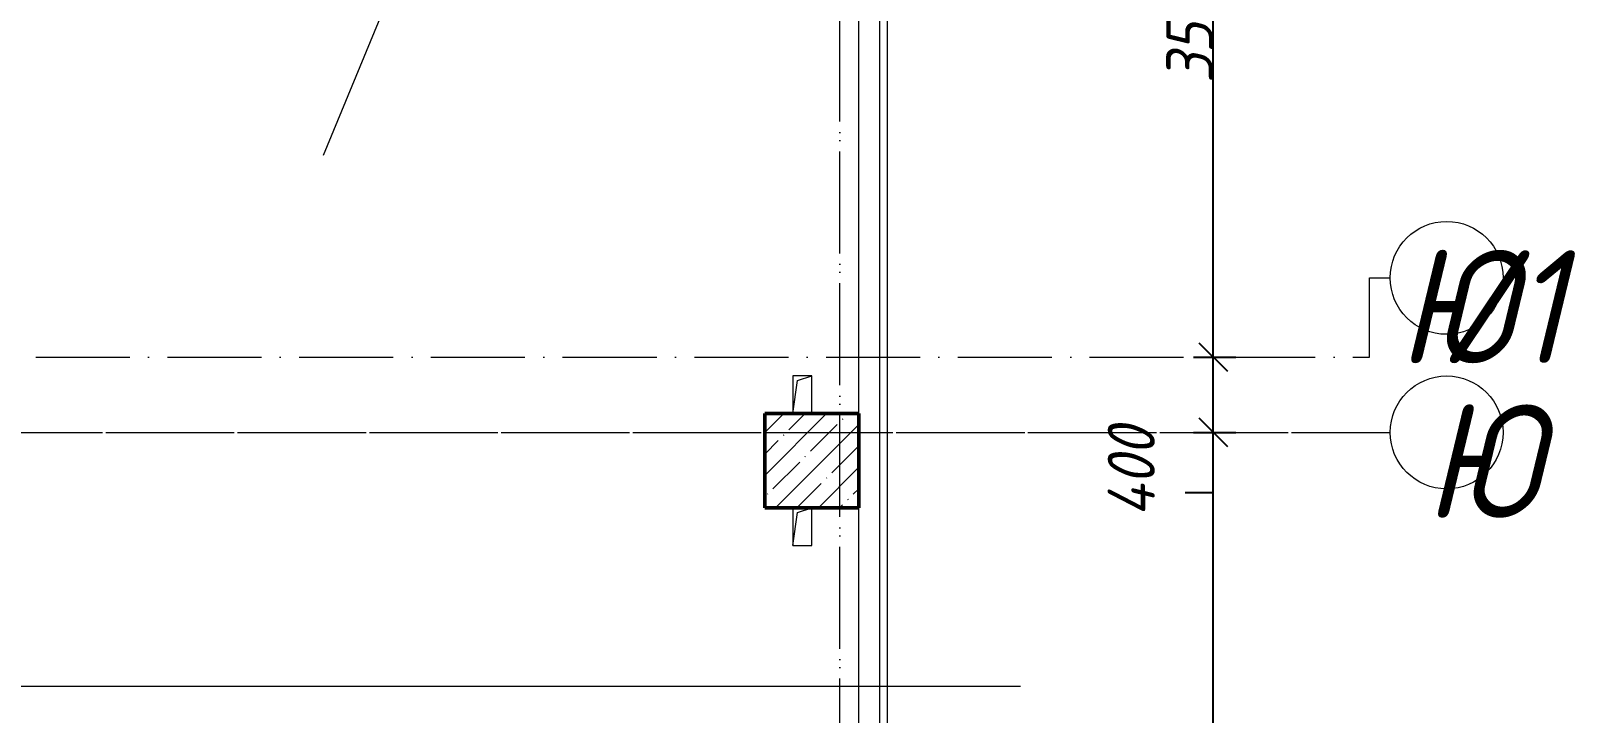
# Model space of a CAD drawing. Header units: millimetres. Extents: x -12989 to 629078, y -109036 to 555275.
# Drawn here: x 609863 to 618076, y 307231 to 310856 of the extents above; entities that cross this region are included whole.
import ezdxf

# ---------------------------------------------------------------- set-up
doc = ezdxf.new("R2010")
doc.units = ezdxf.units.MM
doc.linetypes.add('50_200_ШТРИХ_1Т_ш5_п1_п1_', pattern=[700, 500, -100, 0, -100])
for name, color, linetype, lineweight in [('A-____-____-DIMS', 7, 'Continuous', 9), ('A-DETL-GENF-OTLN', 7, 'Continuous', 9), ('A-GENM-____-OTLN', 7, 'Continuous', 9), ('A-WALL-____-OTLN', 7, 'Continuous', 9), ('G-____-____-TEXT', 7, 'Continuous', 9), ('S-COLS-____-MCUT', 7, 'Continuous', 50), ('S-COLS-____-OTLN', 7, 'Continuous', 9), ('S-GRID-____-IDEN', 7, 'Continuous', 9), ('S-GRID-____-OTLN', 7, 'Continuous', 9), ('S-GRID-____-OTLN-1', 7, '50_200_ШТРИХ_1Т_ш5_п1_п1_', 9)]:
    doc.layers.add(name, color=color, linetype=linetype, lineweight=lineweight)
doc.styles.add('ISOCPEUR_I', font='isocpeui.ttf', dxfattribs={"width": 0.9, "height": 2.5})
doc.styles.add('ISOCPEUR_I_9', font='isocpeui.ttf', dxfattribs={"width": 0.9, "height": 250})
doc.dimstyles.new('ISO-2_5_0_9К_БОЛЬШОЙ_ОСИ', dxfattribs={"dimscale": 304.8, "dimtxt": 248.995294, "dimasz": 0.492126, "dimexe": 0.393701, "dimexo": 0, "dimgap": 0, "dimtad": 1, "dimdec": 0, "dimzin": 0, "dimdsep": 46, "dimtxsty": 'ISOCPEUR_I_9', "dimblk1": 'OBLIQUE', "dimblk2": 'OBLIQUE', "dimsah": 1, "dimcen": 0.09, "dimdle": 0.393701, "dimazin": 0, "dimtfac": 1, "dimtdec": 4, "dimtix": 1, "dimtmove": 0, "dimatfit": 3, "dimfxl": 1, "dimtvp": 1, "dimtolj": 1, "dimtzin": 0, "dimarcsym": 2})
doc.dimstyles.new('ISO-2_5_0_9К_БОЛЬШОЙ_ОСИ_1', dxfattribs={"dimscale": 304.8, "dimtxt": 248.995294, "dimasz": 0.492126, "dimexe": 0.393701, "dimexo": 0, "dimgap": 0, "dimtad": 1, "dimdec": 0, "dimzin": 0, "dimdsep": 46, "dimtxsty": 'ISOCPEUR_I_9', "dimblk1": 'OBLIQUE', "dimblk2": 'OBLIQUE', "dimsah": 1, "dimcen": 0.09, "dimdle": 0.393701, "dimazin": 0, "dimtfac": 1, "dimtdec": 4, "dimtix": 1, "dimtmove": 1, "dimatfit": 3, "dimfxl": 1, "dimtvp": 1, "dimtolj": 1, "dimtzin": 0, "dimarcsym": 2})
pattern_1 = [(45, (-101000, -42681.04), (-114.04925, 114.04925), []), (45, (-100885.95, -42681.04), (-114.04925, 114.04925), [201.613, -40.323, 3.353, -36.97])]

# ---------------------------------------------------------------- blocks, each defined once
blk = doc.blocks.new('BSC_Колонна _Прямоугольная - 500х500-V131-АР1_План отверстий 1 этажа в осях 1-64_А-ГГ')
at = {"layer": 'S-COLS-____-OTLN'}
h = blk.add_hatch(dxfattribs=at)
h.set_pattern_fill('FP_165', color=256, style=0, pattern_type=2)
h.set_pattern_definition(pattern_1)
h.paths.add_polyline_path([(-250, -250), (250, -250), (250, 250), (-250, 250)], flags=0)
at = {"layer": 'S-COLS-____-MCUT'}
for p, q in [((250, 250), (-250, 250)), ((-250, 250), (-250, -250)), ((250, -250), (250, 250)), ((-250, -250), (250, -250))]:
    blk.add_line(p, q, dxfattribs=at)
blk = doc.blocks.new('AR_Отверстие прямоугольное _в плите_ - AR_Отверстие прямоугольное _в плите_-V183-АР1_План отверстий 1 этажа в осях 1-64_А-ГГ')
at = {"layer": 'A-GENM-____-OTLN'}
for p, q in [((50, 100), (-50, 100)), ((-50, 100), (-50, -100)), ((-25, 75), (50, 100)), ((50, -100), (50, 100)), ((-50, -100), (-25, 75))]:
    blk.add_line(p, q, dxfattribs=at)
blk = doc.blocks.new('AR_Отверстие прямоугольное _в плите_ - AR_Отверстие прямоугольное _в плите_-V184-АР1_План отверстий 1 этажа в осях 1-64_А-ГГ')
at = {"layer": 'A-GENM-____-OTLN'}
for p, q in [((-50, 100), (-50, -100)), ((-25, 75), (50, 100)), ((50, -100), (50, 100)), ((-50, -100), (-25, 75)), ((-50, -100), (50, -100))]:
    blk.add_line(p, q, dxfattribs=at)
blk = doc.blocks.new('Ось сетки - Круг_Ø6_00__ISO-2_5_0_9K_-25732049-АР1_План отверстий 1 этажа в осях 1-64_А-ГГ')
at = {"layer": 'S-GRID-____-IDEN'}
blk.add_circle((0, 0), 3, dxfattribs=at)
blk = doc.blocks.new('_Oblique')
at = {"color": 0, "linetype": 'ByBlock', "lineweight": -2}
blk.add_line((-0.5, -0.5), (0.5, 0.5), dxfattribs=at)
blk = doc.blocks.new('*D5775')
at = {"layer": 'A-____-____-DIMS', "color": 0, "lineweight": -2, "transparency": 16777216}
for p, q in [((616147.6, 303102.5), (616147.6, 308842.5)), ((616041.5, 308722.5), (616267.6, 308722.5)), ((616041.5, 303222.5), (616267.6, 303222.5))]:
    blk.add_line(p, q, dxfattribs=at)
at = {"layer": 'Defpoints', "color": 0, "transparency": 16777216}
for p in [(616041.5, 308722.5), (616147.6, 308722.5), (616041.5, 303222.5)]:
    blk.add_point(p, dxfattribs=at)
at = {"layer": 'A-____-____-DIMS', "color": 0, "lineweight": -2, "transparency": 16777216, "xscale": 150, "yscale": 150, "zscale": 150}
for p, rotation in [((616147.6, 308722.5), 90), ((616147.6, 303222.5), 270)]:
    blk.add_blockref('_Oblique', p, dxfattribs=dict(at, rotation=rotation))
at = {"layer": 'A-____-____-DIMS', "color": 0, "transparency": 16777216, "insert": (616022.6, 305972.5), "char_height": 250, "width": 758.478, "attachment_point": 5, "rotation": 90, "style": 'ISOCPEUR_I_9'}
blk.add_mtext('\\A1;5500', dxfattribs=at)
blk = doc.blocks.new('*D5776')
at = {"layer": 'A-____-____-DIMS', "color": 0, "lineweight": -2, "transparency": 16777216}
for p, q in [((616147.6, 308602.5), (616147.6, 309242.5)), ((616041.5, 309122.5), (616267.6, 309122.5)), ((616041.5, 308722.5), (616267.6, 308722.5)), ((616147.6, 308402.8), (616147.6, 308722.5)), ((615997.6, 308402.8), (616147.6, 308402.8))]:
    blk.add_line(p, q, dxfattribs=at)
at = {"layer": 'Defpoints', "color": 0, "transparency": 16777216}
for p in [(616041.5, 309122.5), (616147.6, 309122.5), (616041.5, 308722.5)]:
    blk.add_point(p, dxfattribs=at)
at = {"layer": 'A-____-____-DIMS', "color": 0, "lineweight": -2, "transparency": 16777216, "xscale": 150, "yscale": 150, "zscale": 150}
for p, rotation in [((616147.6, 309122.5), 90), ((616147.6, 308722.5), 270)]:
    blk.add_blockref('_Oblique', p, dxfattribs=dict(at, rotation=rotation))
at = {"layer": 'A-____-____-DIMS', "color": 0, "transparency": 16777216, "insert": (615586.4, 308273.6), "char_height": 250, "width": 591.843, "attachment_point": 1, "rotation": 90, "line_spacing_factor": 1.149209, "style": 'ISOCPEUR_I_9'}
blk.add_mtext('\\A1;400', dxfattribs=at)
blk = doc.blocks.new('*D5777')
at = {"layer": 'A-____-____-DIMS', "color": 0, "lineweight": -2, "transparency": 16777216}
for p, q in [((616147.6, 309002.5), (616147.6, 312792.5)), ((616041.5, 312672.5), (616267.6, 312672.5)), ((616041.5, 309122.5), (616267.6, 309122.5))]:
    blk.add_line(p, q, dxfattribs=at)
at = {"layer": 'Defpoints', "color": 0, "transparency": 16777216}
for p in [(616041.5, 312672.5), (616147.6, 312672.5), (616041.5, 309122.5)]:
    blk.add_point(p, dxfattribs=at)
at = {"layer": 'A-____-____-DIMS', "color": 0, "lineweight": -2, "transparency": 16777216, "xscale": 150, "yscale": 150, "zscale": 150}
for p, rotation in [((616147.6, 312672.5), 90), ((616147.6, 309122.5), 270)]:
    blk.add_blockref('_Oblique', p, dxfattribs=dict(at, rotation=rotation))
at = {"layer": 'A-____-____-DIMS', "color": 0, "transparency": 16777216, "insert": (616022.6, 310897.5), "char_height": 250, "width": 758.478, "attachment_point": 5, "rotation": 90, "style": 'ISOCPEUR_I_9'}
blk.add_mtext('\\A1;3550', dxfattribs=at)
blk = doc.blocks.new('BSC_Колонна _Прямоугольная - 500х500-V139-АР1_План отверстий 1 этажа в осях 1-64_Ю-ЯЯ')
at = {"layer": 'S-COLS-____-OTLN'}
h = blk.add_hatch(dxfattribs=at)
h.set_pattern_fill('FP_150', color=256, style=0, pattern_type=2)
h.set_pattern_definition(pattern_1)
h.paths.add_polyline_path([(-250, -250), (250, -250), (250, 250), (-250, 250)], flags=0)
at = {"layer": 'S-COLS-____-MCUT'}
for p, q in [((250, 250), (-250, 250)), ((-250, 250), (-250, -250)), ((250, -250), (250, 250)), ((-250, -250), (250, -250))]:
    blk.add_line(p, q, dxfattribs=at)
blk = doc.blocks.new('AR_Отверстие прямоугольное _в плите_ - AR_Отверстие прямоугольное _в плите_-30511813-АР1_План отверстий 1 этажа в осях 1-64_Ю-ЯЯ')
at = {"layer": 'A-GENM-____-OTLN'}
for p, q in [((50, 100), (-50, 100)), ((-50, 100), (-50, -100)), ((-25, 75), (50, 100)), ((50, -100), (50, 100)), ((-50, -100), (-25, 75))]:
    blk.add_line(p, q, dxfattribs=at)
blk = doc.blocks.new('AR_Отверстие прямоугольное _в плите_ - AR_Отверстие прямоугольное _в плите_-V213-АР1_План отверстий 1 этажа в осях 1-64_Ю-ЯЯ')
at = {"layer": 'A-GENM-____-OTLN'}
for p, q in [((-50, 100), (-50, -100)), ((-25, 75), (50, 100)), ((50, -100), (50, 100)), ((-50, -100), (-25, 75)), ((-50, -100), (50, -100))]:
    blk.add_line(p, q, dxfattribs=at)
blk = doc.blocks.new('DET_L_Линия разрыва - М100-27489994-АР1_План отверстий 1 этажа в осях 1-64_Ю-ЯЯ')
at = {"layer": 'A-DETL-GENF-OTLN'}
blk.add_line((32300, 0), (16450, 0), dxfattribs=at)
blk = doc.blocks.new('Ось сетки - Круг_Ø6_00__ISO-2_5_0_9K_-25732049-АР1_План отверстий 1 этажа в осях 1-64_Ю-ЯЯ')
at = {"layer": 'S-GRID-____-IDEN'}
blk.add_circle((0, 0), 3, dxfattribs=at)
blk = doc.blocks.new('*D5539')
at = {"layer": 'A-____-____-DIMS', "color": 0, "lineweight": -2, "transparency": 16777216}
for p, q in [((616147.6, 308602.5), (616147.6, 309242.5)), ((616041.5, 309122.5), (616267.6, 309122.5)), ((616041.5, 308722.5), (616267.6, 308722.5)), ((616147.6, 308402.8), (616147.6, 308722.5)), ((615997.6, 308402.8), (616147.6, 308402.8))]:
    blk.add_line(p, q, dxfattribs=at)
at = {"layer": 'Defpoints', "color": 0, "transparency": 16777216}
for p in [(616041.5, 309122.5), (616147.6, 309122.5), (616041.5, 308722.5)]:
    blk.add_point(p, dxfattribs=at)
at = {"layer": 'A-____-____-DIMS', "color": 0, "lineweight": -2, "transparency": 16777216, "xscale": 150, "yscale": 150, "zscale": 150}
for p, rotation in [((616147.6, 309122.5), 90), ((616147.6, 308722.5), 270)]:
    blk.add_blockref('_Oblique', p, dxfattribs=dict(at, rotation=rotation))
at = {"layer": 'A-____-____-DIMS', "color": 0, "transparency": 16777216, "insert": (615586.4, 308273.6), "char_height": 250, "width": 591.843, "attachment_point": 1, "rotation": 90, "line_spacing_factor": 1.149209, "style": 'ISOCPEUR_I_9'}
blk.add_mtext('\\A1;400', dxfattribs=at)
blk = doc.blocks.new('*D5540')
at = {"layer": 'A-____-____-DIMS', "color": 0, "lineweight": -2, "transparency": 16777216}
for p, q in [((616147.6, 309002.5), (616147.6, 312792.5)), ((616041.5, 312672.5), (616267.6, 312672.5)), ((616041.5, 309122.5), (616267.6, 309122.5))]:
    blk.add_line(p, q, dxfattribs=at)
at = {"layer": 'Defpoints', "color": 0, "transparency": 16777216}
for p in [(616041.5, 312672.5), (616147.6, 312672.5), (616041.5, 309122.5)]:
    blk.add_point(p, dxfattribs=at)
at = {"layer": 'A-____-____-DIMS', "color": 0, "lineweight": -2, "transparency": 16777216, "xscale": 150, "yscale": 150, "zscale": 150}
for p, rotation in [((616147.6, 312672.5), 90), ((616147.6, 309122.5), 270)]:
    blk.add_blockref('_Oblique', p, dxfattribs=dict(at, rotation=rotation))
at = {"layer": 'A-____-____-DIMS', "color": 0, "transparency": 16777216, "insert": (616022.6, 310897.5), "char_height": 250, "width": 758.478, "attachment_point": 5, "rotation": 90, "style": 'ISOCPEUR_I_9'}
blk.add_mtext('\\A1;3550', dxfattribs=at)

msp = doc.modelspace()

# ---------------------------------------------------------------- linework, layer by layer
at = {"layer": 'A-WALL-____-OTLN'}
for p, q in [((614263.3109, 308822.5335), (614263.3109, 311622.5335)), ((614263.3109, 308822.5335), (614263.3109, 311622.5335)), ((614373.3109, 311622.5335), (614373.3109, 300822.5335)), ((614373.3109, 311622.5335), (614373.3109, 307372.5335)), ((614413.3109, 311622.5335), (614413.3109, 300822.5335)), ((614413.3109, 311622.5335), (614413.3109, 307372.5335)), ((614263.3109, 303472.5335), (614263.3109, 308322.5335)), ((614263.3109, 307372.5335), (614263.3109, 308322.5335))]:
    msp.add_line(p, q, dxfattribs=at)
at = {"layer": 'G-____-____-TEXT'}
msp.add_line((612455.3707, 312704.8302), (611416.4884, 310193.7432), dxfattribs=at)
msp.add_line((612455.3707, 312704.8302), (611416.4884, 310193.7432), dxfattribs=at)
at = {"layer": 'S-GRID-____-OTLN'}
for p, q in [((616977.5243, 309543.7301), (617087.7175, 309543.7301)), ((616977.5243, 309122.5335), (616977.5243, 309543.7301)), ((616977.5243, 309543.7301), (617087.7175, 309543.7301)), ((616977.5243, 309122.5335), (616977.5243, 309543.7301))]:
    msp.add_line(p, q, dxfattribs=at)
at = {"layer": 'S-GRID-____-OTLN-1'}
for p, q in [((614163.3109, 305473.1205), (614163.3109, 356784.3429)), ((614163.3109, 261408.8852), (614163.3109, 315772.4512)), ((614163.3109, 261408.8852), (614163.3109, 315772.4512)), ((587485.6254, 309122.5335), (616977.5243, 309122.5335)), ((587485.6254, 309122.5335), (616977.5243, 309122.5335)), ((580340.0813, 308722.5335), (617087.7175, 308722.5335)), ((582257.9486, 308722.5335), (617087.7175, 308722.5335))]:
    msp.add_line(p, q, dxfattribs=at)

# ---------------------------------------------------------------- block references
at = {"layer": 'A-DETL-GENF-OTLN'}
msp.add_blockref('DET_L_Линия разрыва - М100-27489994-АР1_План отверстий 1 этажа в осях 1-64_Ю-ЯЯ', (582823.3109, 307372.5335), dxfattribs=at)
at = {"layer": 'A-GENM-____-OTLN'}
for name, p in [('AR_Отверстие прямоугольное _в плите_ - AR_Отверстие прямоугольное _в плите_-V183-АР1_План отверстий 1 этажа в осях 1-64_А-ГГ', (613963.3109, 308922.5335)), ('AR_Отверстие прямоугольное _в плите_ - AR_Отверстие прямоугольное _в плите_-30511813-АР1_План отверстий 1 этажа в осях 1-64_Ю-ЯЯ', (613963.3109, 308922.5335)), ('AR_Отверстие прямоугольное _в плите_ - AR_Отверстие прямоугольное _в плите_-V184-АР1_План отверстий 1 этажа в осях 1-64_А-ГГ', (613963.3109, 308222.5335)), ('AR_Отверстие прямоугольное _в плите_ - AR_Отверстие прямоугольное _в плите_-V213-АР1_План отверстий 1 этажа в осях 1-64_Ю-ЯЯ', (613963.3109, 308222.5335))]:
    msp.add_blockref(name, p, dxfattribs=at)
at = {"layer": 'S-COLS-____-OTLN'}
for name in ['BSC_Колонна _Прямоугольная - 500х500-V131-АР1_План отверстий 1 этажа в осях 1-64_А-ГГ', 'BSC_Колонна _Прямоугольная - 500х500-V139-АР1_План отверстий 1 этажа в осях 1-64_Ю-ЯЯ']:
    msp.add_blockref(name, (614013.3109, 308572.5335), dxfattribs=at)
at = {"layer": 'S-GRID-____-IDEN', "xscale": 99.99999999999993, "yscale": 99.99999999999993, "zscale": 99.99999999999993}
for name, p, rotation in [('Ось сетки - Круг_Ø6_00__ISO-2_5_0_9K_-25732049-АР1_План отверстий 1 этажа в осях 1-64_А-ГГ', (617387.7175, 309543.7301), 269.9999999999994), ('Ось сетки - Круг_Ø6_00__ISO-2_5_0_9K_-25732049-АР1_План отверстий 1 этажа в осях 1-64_Ю-ЯЯ', (617387.7175, 309543.7301), 269.9999999999994), ('Ось сетки - Круг_Ø6_00__ISO-2_5_0_9K_-25732049-АР1_План отверстий 1 этажа в осях 1-64_А-ГГ', (617387.7175, 308722.5335), 269.9999999999995), ('Ось сетки - Круг_Ø6_00__ISO-2_5_0_9K_-25732049-АР1_План отверстий 1 этажа в осях 1-64_Ю-ЯЯ', (617387.7175, 308722.5335), 269.9999999999995)]:
    msp.add_blockref(name, p, dxfattribs=dict(at, rotation=rotation))

# ---------------------------------------------------------------- texts
at = {"layer": 'S-GRID-____-IDEN', "char_height": 600, "attachment_point": 1}
for s, insert, width, style in [('\\fISOCPEUR|b0|i1|c204|p34|;\\W.9;Ю', (617129.088, 309690.3626), 266.961937, 'ISOCPEUR_I'), ('\\fISOCPEUR|b0|i1|c204|p34|;\\W.9;Ю', (617129.088, 309690.3626), 266.961937, 'ISOCPEUR_I_9'), ('/1', (617349.3536, 309690.3626), 346.329, 'ISOCPEUR_I'), ('/1', (617349.3536, 309690.3626), 346.329, 'ISOCPEUR_I_9'), ('\\fISOCPEUR|b0|i1|c204|p34|;\\W.9;Ю', (617271.738, 308869.166), 266.961937, 'ISOCPEUR_I'), ('\\fISOCPEUR|b0|i1|c204|p34|;\\W.9;Ю', (617271.738, 308869.166), 266.961937, 'ISOCPEUR_I_9')]:
    msp.add_mtext(s, dxfattribs=dict(at, insert=insert, width=width, style=style))

# ---------------------------------------------------------------- dimensions: what is measured, and where the dimension line sits
at = {"layer": 'A-____-____-DIMS'}
for base, p1, p2, override, picture, middle in [((616147.5524, 312672.5335), (616041.4864, 309122.5335), (616041.4864, 312672.5335), {"dimpost": '<>', "dimfxl": 3550}, '*D5777', (616022.5524, 310897.5335)), ((616147.5524, 312672.5335), (616041.4864, 309122.5335), (616041.4864, 312672.5335), {"dimpost": '<>', "dimfxl": 3550}, '*D5540', (616022.5524, 310897.5335)), ((616147.5524, 308722.5335), (616041.4864, 303222.5335), (616041.4864, 308722.5335), {"dimpost": '<>', "dimfxl": 5500}, '*D5775', (616022.5524, 305972.5335))]:
    dim = msp.add_linear_dim(base=base, p1=p1, p2=p2, angle=90, dimstyle='ISO-2_5_0_9К_БОЛЬШОЙ_ОСИ', override=override, dxfattribs=at)
    dim.commit()
    dim.dimension.update_dxf_attribs({"geometry": picture, "text_midpoint": middle})
for picture in ['*D5776', '*D5539']:
    dim = msp.add_linear_dim(base=(616147.5524, 309122.5335), p1=(616041.4864, 308722.5335), p2=(616041.4864, 309122.5335), angle=90, dimstyle='ISO-2_5_0_9К_БОЛЬШОЙ_ОСИ_1', override={"dimpost": '<>', "dimfxl": 400}, dxfattribs=at)
    dim.commit()
    dim.dimension.update_dxf_attribs({"geometry": picture, "text_midpoint": (615987.6051, 308402.8303), "dimtype": 160, "text_rotation": 90})

doc.saveas('drawing.dxf')
